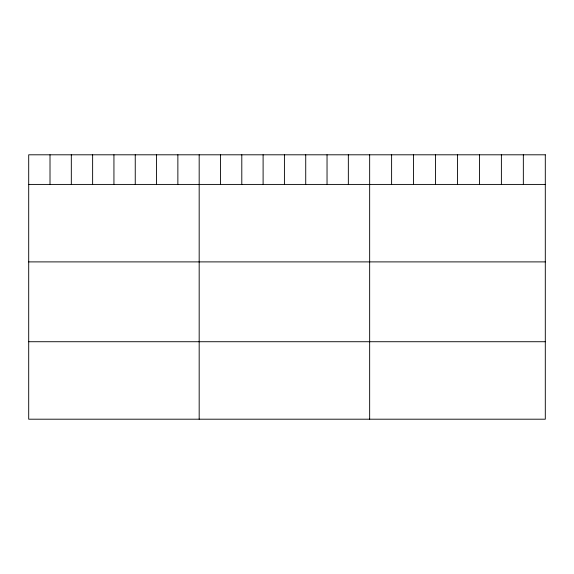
<?xml version="1.0" encoding="UTF-8"?>
<svg xmlns="http://www.w3.org/2000/svg" width="574" height="574" viewBox="0 0 574 574"><rect width="100%" height="100%" fill="white"/><g stroke="black" fill="none" stroke-linecap="round" stroke-linejoin="round"><path stroke-width="0.86" d="M28.7 184.419L545.3 184.419M28.7 261.895L545.3 261.895M28.7 341.724L545.3 341.724M523.345 154.801L523.345 184.419M501.389 154.801L501.389 184.419M479.434 154.801L479.434 184.419M457.478 154.801L457.478 184.419M435.523 154.801L435.523 184.419M413.567 154.801L413.567 184.419M391.611 154.801L391.611 184.419M369.656 154.801L369.656 419.199M348.346 154.801L348.346 184.419M327.037 154.801L327.037 184.419M305.727 154.801L305.727 184.419M284.417 154.801L284.417 184.419M263.107 154.801L263.107 184.419M241.798 154.801L241.798 184.419M220.488 154.801L220.488 184.419M199.178 154.801L199.178 419.199M177.868 154.801L177.868 184.419M156.559 154.801L156.559 184.419M135.249 154.801L135.249 184.419M113.939 154.801L113.939 184.419M92.629 154.801L92.629 184.419M71.32 154.801L71.32 184.419M50.01 154.801L50.01 184.419M545.3 154.801L28.7 154.801L28.7 419.199L545.3 419.199L545.3 154.801"/></g></svg>
